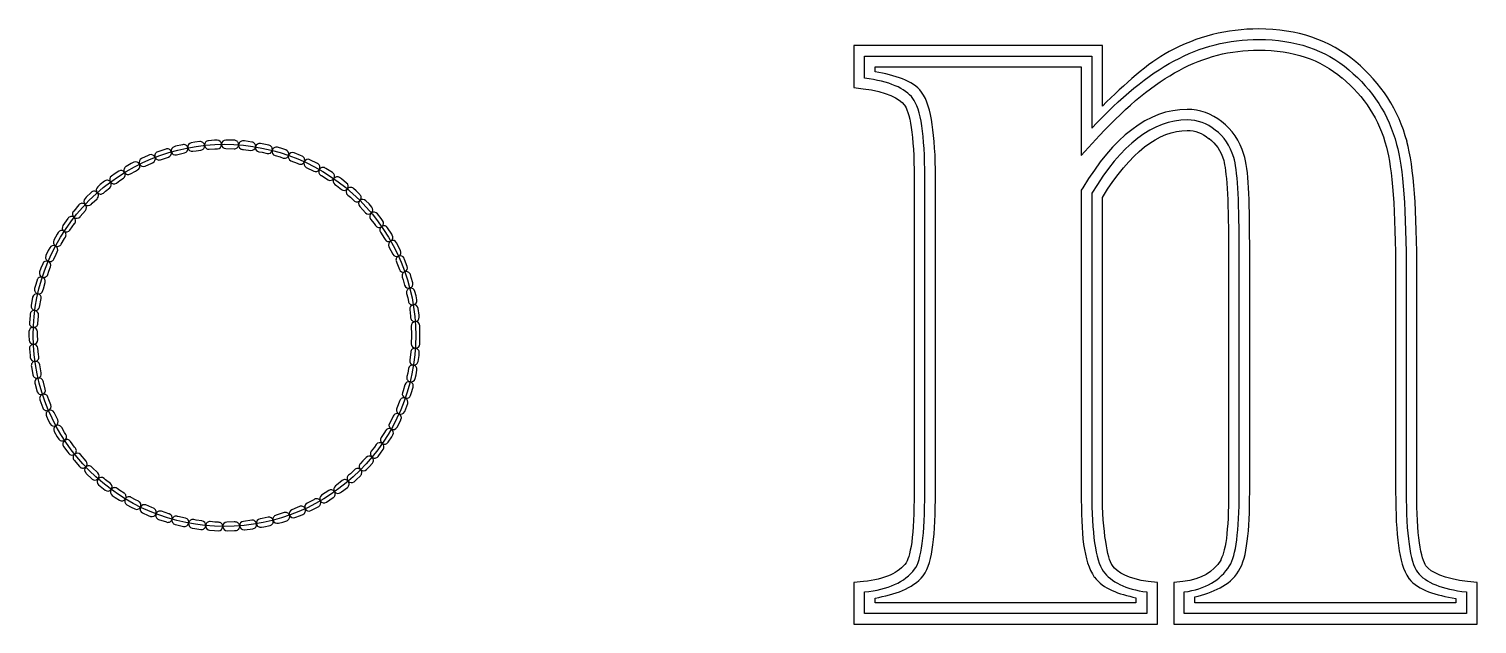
# Model space of a CAD drawing. Extents: x 35 to 204, y 106 to 197.
# Drawn here: x 92.58 to 105.54, y 154.16 to 159.5 of the extents above; entities that cross this region are included whole.
import ezdxf

# ---------------------------------------------------------------- set-up
doc = ezdxf.new("R2010")
doc.units = 0
doc.layers.add('Plast_1', color=7, linetype='CONTINUOUS')

msp = doc.modelspace()

# ---------------------------------------------------------------- linework, layer by layer
at = {"layer": 'Plast_1', "color": 7}
for points in [[(103.58827, 159.49578), (103.58789, 159.49609)], [(102.1875, 158.80469), (102.1875, 159.34766), (102.0938, 159.34766), (99.962941, 159.34766), (99.962941, 158.9707), (100.046931, 158.9607)], [(100.05827, 159.05437), (100.05827, 159.25194), (102.09285, 159.25192)], [(102.09285, 159.25192), (102.09285, 158.6058)], [(100.15232, 159.11317), (100.15232, 159.15617), (101.99803, 159.15617), (101.99803, 158.3632), (102.16209, 158.54094)], [(104.33203, 159.05664), (104.33403, 159.05664)], [(100.414111, 158.81617), (100.416111, 158.81417)], [(93.802736, 158.41944), (93.730466, 158.39604)], [(93.953126, 158.45864), (93.890626, 158.44494), (93.878906, 158.44094)], [(94.107416, 158.48634), (94.062496, 158.48034), (94.031246, 158.47434)], [(94.044926, 158.40004), (94.074226, 158.40404), (94.117196, 158.41004)], [(94.150396, 158.45304), (94.150386, 158.45314)], [(94.263677, 158.4981), (94.238287, 158.4981), (94.185557, 158.4941)], [(94.191417, 158.4179), (94.242197, 158.4219), (94.265637, 158.4219)], [(94.339857, 158.4239), (94.414077, 158.4219)], [(94.419937, 158.4981), (94.417937, 158.4981), (94.341797, 158.5)], [(94.490238, 158.416), (94.5, 158.416), (94.56445, 158.408)], [(94.57422, 158.4822), (94.50781, 158.4922), (94.49609, 158.4922)], [(94.607422, 158.4398), (94.607422, 158.4394)], [(94.726562, 158.455), (94.681642, 158.465), (94.650392, 158.471)], [(94.876949, 158.4118), (94.849609, 158.4218), (94.802739, 158.4355)], [(103.13877, 158.51546), (103.14077, 158.51346), (103.14277, 158.51346)], [(104.73052, 158.4375), (104.73052, 158.4355)], [(104.91244, 158.48602), (104.91444, 158.48602)], [(93.517573, 158.30084), (93.494133, 158.28914), (93.449213, 158.26374)], [(93.517563, 158.30114), (93.517573, 158.30084)], [(93.658198, 158.36724), (93.646478, 158.36324), (93.585928, 158.33594)], [(93.617178, 158.26564), (93.677728, 158.29294), (93.685528, 158.29694)], [(93.755856, 158.32384), (93.828126, 158.34724)], [(93.898436, 158.36874), (93.910156, 158.37074), (93.970706, 158.38444)], [(94.636722, 158.3945), (94.666022, 158.3905), (94.710942, 158.3788)], [(94.781249, 158.3613), (94.826169, 158.3496), (94.853509, 158.3396)], [(94.923819, 158.3142), (94.980459, 158.2927), (94.992179, 158.2867)], [(95.023429, 158.357), (95.009759, 158.363), (94.951169, 158.3864)], [(95.164069, 158.28904), (95.162069, 158.28904), (95.093709, 158.32424)], [(93.382813, 158.22274), (93.349613, 158.20124), (93.316413, 158.17784)], [(93.361343, 158.11514), (93.392593, 158.13854), (93.423843, 158.15804)], [(93.433643, 158.21074), (93.433593, 158.21104)], [(93.486313, 158.19734), (93.531233, 158.22274), (93.550763, 158.23274)], [(95.060549, 158.25584), (95.126959, 158.22264)], [(95.177714, 158.23624), (95.177734, 158.23634)], [(95.191404, 158.18364), (95.197304, 158.18164), (95.255894, 158.14454)], [(95.296894, 158.20884), (95.236344, 158.24594), (95.230444, 158.24994)], [(95.421894, 158.11534), (95.375024, 158.15244), (95.359394, 158.16414)], [(100.502011, 158.16769), (100.502011, 155.34738)], [(100.59759, 155.34848), (100.59759, 158.16795)], [(100.69334, 155.34755), (100.69334, 158.16786)], [(93.134762, 158.03144), (93.089842, 157.98844), (93.080042, 157.97674)], [(93.189482, 158.02984), (93.189452, 158.02944)], [(93.253903, 158.13114), (93.214843, 158.10184), (93.193363, 158.08234)], [(93.244153, 158.02564), (93.263683, 158.04124), (93.300793, 158.07244)], [(95.316474, 158.10184), (95.330144, 158.09184), (95.375064, 158.05664)], [(95.539014, 158.01371), (95.505814, 158.04491), (95.482374, 158.06641)], [(102.01172, 158.07211), (101.99802, 158.05061), (101.99802, 155.34749)], [(102.09273, 158.02377), (102.09273, 155.34848)], [(93.025352, 157.92004), (92.978482, 157.86344), (92.974582, 157.85944)], [(93.134712, 157.92414), (93.144512, 157.93414), (93.187482, 157.97514)], [(95.431634, 158.00781), (95.455074, 157.98831), (95.486324, 157.95901)], [(95.539016, 157.90629), (95.568316, 157.87509), (95.589796, 157.84969)], [(95.646536, 157.90039), (95.625056, 157.92769), (95.593806, 157.95699)], [(102.1876, 155.34748), (102.1876, 157.98615)], [(92.927731, 157.80078), (92.925731, 157.79678), (92.882761, 157.73628)], [(92.982411, 157.80688), (92.982421, 157.80678)], [(93.035112, 157.81274), (93.037112, 157.81474), (93.083982, 157.86944)], [(95.636626, 157.79299), (95.669826, 157.75199), (95.681546, 157.73439)], [(95.744136, 157.77909), (95.730466, 157.79669), (95.697266, 157.83969)], [(92.839851, 157.67203), (92.832051, 157.65833), (92.800801, 157.60363)], [(92.945291, 157.69358), (92.986311, 157.75218), (92.988311, 157.75418)], [(95.724516, 157.67359), (95.759676, 157.61699), (95.765576, 157.60899)], [(95.830026, 157.64809), (95.826126, 157.65809), (95.789016, 157.71469)], [(92.763671, 157.53532), (92.750001, 157.50992), (92.730471, 157.46502)], [(92.867201, 157.56653), (92.896501, 157.61733), (92.904301, 157.63103)], [(95.800726, 157.54449), (95.835886, 157.47809)], [(95.904246, 157.51129), (95.869086, 157.57969)], [(103.31663, 157.5701), (103.31663, 155.34745)], [(103.41173, 155.34846), (103.41173, 157.56986)], [(103.50588, 155.3475), (103.50588, 157.57015)], [(92.70117, 157.39256), (92.68359, 157.35156), (92.67379, 157.31836)], [(92.800781, 157.43372), (92.820311, 157.47672), (92.832031, 157.50012)], [(95.867136, 157.40969), (95.871036, 157.40169), (95.894476, 157.34119)], [(95.964786, 157.36849), (95.941346, 157.43099), (95.937446, 157.44099)], [(92.6504, 157.24418), (92.63282, 157.18758), (92.62892, 157.16998)], [(92.74606, 157.29486), (92.75586, 157.32606), (92.77149, 157.36516)], [(95.919919, 157.27152), (95.927719, 157.24812), (95.941389, 157.19932)], [(96.013649, 157.22082), (96, 157.26953), (95.9922, 157.29493)], [(104.81252, 157.29292), (104.81252, 155.34761)], [(104.90694, 157.29218), (104.90694, 155.34846)], [(105.00224, 155.34735), (105.00224, 157.29266)], [(92.65821, 157.12305), (92.65621, 157.12305)], [(92.70314, 157.15238), (92.70704, 157.16798), (92.72267, 157.22458)], [(95.958979, 157.12694), (95.968779, 157.08784), (95.974679, 157.05464)], [(96.048899, 157.06834), (96.042999, 157.10354), (96.033199, 157.14454)], [(92.61129, 157.09375), (92.59762, 157.01755)], [(92.67379, 157.00385), (92.68746, 157.08005)], [(96.01954, 157.02363), (96.019529, 157.02345)], [(96.07031, 156.91433), (96.07031, 156.92993), (96.06251, 156.99243)], [(92.5879, 156.94146), (92.5879, 156.92976), (92.582, 156.86336)], [(92.63088, 156.97296), (92.63087, 156.97266)], [(92.65818, 156.85746), (92.66208, 156.92196), (92.66408, 156.93196)], [(95.986329, 156.98245), (95.994129, 156.92195), (95.994129, 156.90825)], [(92.57814, 156.78517), (92.57814, 156.74997), (92.58014, 156.70697)], [(92.6564, 156.70897), (92.6544, 156.74997), (92.6544, 156.78317)], [(96, 156.83398), (96.002, 156.75778), (96.004, 156.75578)], [(96.002, 156.74978), (96, 156.67383)], [(96.07817, 156.75603), (96.07817, 156.76003), (96.07617, 156.83623)], [(96.07617, 156.67183), (96.07817, 156.74803)], [(92.58209, 156.62887), (92.58799, 156.57027), (92.58999, 156.55077)], [(92.66615, 156.56057), (92.66225, 156.57817), (92.65835, 156.63477)], [(95.996089, 156.59958), (95.994089, 156.57808), (95.988189, 156.52728)], [(96.037049, 156.63458), (96.037109, 156.63478)], [(92.59976, 156.47267), (92.61343, 156.39647)], [(92.68764, 156.41207), (92.68764, 156.41407), (92.67592, 156.48637)], [(96.019529, 156.48449), (96.019529, 156.48439)], [(96.062409, 156.51748), (96.070209, 156.57018), (96.072209, 156.59358)], [(92.72466, 156.26739), (92.70708, 156.33179), (92.70508, 156.33979)], [(95.976559, 156.45319), (95.968759, 156.41219), (95.960959, 156.38099)], [(96.035179, 156.36339), (96.042979, 156.39659), (96.050779, 156.43959)], [(92.63087, 156.32229), (92.63287, 156.31229), (92.6524, 156.24589)], [(95.943359, 156.30859), (95.927729, 156.25199), (95.921829, 156.23639)], [(95.994099, 156.21289), (95.999999, 156.22849), (96.017579, 156.28709)], [(92.67579, 156.1719), (92.68359, 156.1485), (92.70312, 156.0997)], [(92.77538, 156.127), (92.75585, 156.1739), (92.74805, 156.1973)], [(95.898453, 156.166), (95.871113, 156.0976)], [(95.918033, 156.1874), (95.917983, 156.1875)], [(95.939473, 156.0663), (95.941473, 156.0683), (95.968813, 156.1386)], [(92.73439, 156.02733), (92.75002, 155.99023), (92.7676, 155.95703)], [(92.83596, 155.99223), (92.82033, 156.02343), (92.80275, 156.05863)], [(95.839863, 156.02738), (95.837863, 156.02338), (95.804663, 155.96088)], [(95.873023, 155.92768), (95.906223, 155.99018), (95.908223, 155.99618)], [(95.890643, 156.04698), (95.890643, 156.04688)], [(92.804702, 155.88857), (92.832042, 155.84167), (92.845712, 155.82017)], [(92.847692, 155.94297), (92.847672, 155.94337)], [(92.908242, 155.86287), (92.896522, 155.88047), (92.871132, 155.92537)], [(95.769503, 155.89646), (95.759703, 155.88086), (95.730403, 155.83396)], [(95.792933, 155.79296), (95.826133, 155.84176), (95.835933, 155.85936)], [(95.822283, 155.91016), (95.820283, 155.91016)], [(92.888702, 155.75572), (92.925812, 155.70302), (92.933612, 155.69302)], [(92.925792, 155.81602), (92.925802, 155.81642)], [(92.994142, 155.73972), (92.986342, 155.74772), (92.949232, 155.80042)], [(95.687523, 155.77325), (95.669943, 155.74785), (95.642603, 155.71265)], [(95.703193, 155.66595), (95.730533, 155.70305), (95.750063, 155.72845)], [(95.740263, 155.78115), (95.740253, 155.78125)], [(92.982452, 155.63086), (93.031282, 155.57426)], [(93.089872, 155.62296), (93.039092, 155.68156)], [(93.195275, 155.51754), (93.144495, 155.56634), (93.140595, 155.57034)], [(95.595723, 155.65616), (95.568383, 155.62496), (95.544943, 155.60156)], [(95.599673, 155.54886), (95.625063, 155.57226), (95.652403, 155.60546)], [(93.085915, 155.51764), (93.089815, 155.51164), (93.142545, 155.46284)], [(93.30854, 155.42185), (93.26362, 155.45705), (93.25, 155.46875)], [(95.380873, 155.44936), (95.330093, 155.40836), (95.322293, 155.40236)], [(95.492201, 155.54688), (95.455091, 155.50978), (95.439461, 155.49808)], [(95.488291, 155.43938), (95.505871, 155.45498), (95.544931, 155.49208)], [(93.20117, 155.41205), (93.21484, 155.39835), (93.26171, 155.36315)], [(93.31447, 155.36885), (93.31445, 155.36915)], [(93.32425, 155.31645), (93.34964, 155.29885), (93.3887, 155.27345)], [(93.42971, 155.33785), (93.3926, 155.36125), (93.36916, 155.37885)], [(93.558583, 155.26365), (93.531243, 155.27735), (93.494133, 155.29885)], [(95.261739, 155.35966), (95.197289, 155.31866)], [(95.367223, 155.34166), (95.375023, 155.34766), (95.429713, 155.38866)], [(93.455073, 155.23245), (93.494133, 155.21095), (93.525383, 155.19535)], [(93.693359, 155.20105), (93.677729, 155.20705), (93.624999, 155.23045)], [(93.833971, 155.15045), (93.830071, 155.15045), (93.763661, 155.17385)], [(95, 155.2168), (94.98047, 155.2068), (94.93164, 155.1873)], [(95.132786, 155.28136), (95.126886, 155.27736), (95.068296, 155.24806)], [(95.101496, 155.17966), (95.162046, 155.21086), (95.171846, 155.21686)], [(95.187516, 155.26566), (95.185516, 155.26766)], [(95.240219, 155.25596), (95.302719, 155.29696)], [(93.593749, 155.16015), (93.646479, 155.13675), (93.666009, 155.12875)], [(93.738281, 155.10155), (93.808591, 155.07815), (93.812491, 155.07615)], [(93.859342, 155.10325), (93.859372, 155.10345)], [(93.886712, 155.05655), (93.890612, 155.05455), (93.962882, 155.03695)], [(93.980482, 155.11305), (93.910172, 155.12865), (93.908172, 155.12865)], [(94.126952, 155.08735), (94.074222, 155.09535), (94.052742, 155.09935)], [(94.273442, 155.07555), (94.242192, 155.07755), (94.201172, 155.08155)], [(94.423832, 155.0782), (94.414032, 155.0782), (94.349582, 155.0762)], [(94.572251, 155.09405), (94.499981, 155.08405), (94.497981, 155.08405)], [(94.718768, 155.12106), (94.666038, 155.10936), (94.646508, 155.10536)], [(94.660178, 155.03116), (94.681658, 155.03516), (94.736348, 155.04686)], [(94.861342, 155.16206), (94.826182, 155.15036), (94.791022, 155.14036)], [(94.810552, 155.06806), (94.849612, 155.07806), (94.886722, 155.08976)], [(94.95899, 155.117), (95.00977, 155.1365), (95.03125, 155.1465)], [(94.039052, 155.02325), (94.062492, 155.01925), (94.117182, 155.01125)], [(94.195312, 155.00535), (94.238282, 155.00135), (94.273442, 154.99935)], [(94.351562, 155), (94.417972, 155.002), (94.429692, 155.002)], [(94.503901, 155.00785), (94.507801, 155.00785), (94.582021, 155.01785)], [(102.2735, 154.69118), (102.2735, 154.69318)], [(103.24633, 154.73807), (103.24633, 154.73607)], [(100.048901, 154.54464), (99.962961, 154.53664), (99.962961, 154.16359), (102.67976, 154.16359), (102.67976, 154.53469), (102.59576, 154.54469)], [(102.1152, 154.58381), (102.1172, 154.58381)], [(102.90844, 154.54466), (102.82644, 154.53466), (102.82644, 154.16356), (105.54129, 154.16356), (105.54129, 154.53661), (105.45729, 154.54461)], [(104.93162, 154.57222), (104.93162, 154.57022), (104.93362, 154.57022)], [(102.584, 154.45138), (102.584, 154.25914), (100.05824, 154.25914), (100.05824, 154.45138)], [(102.48829, 154.39827), (102.48829, 154.35337), (100.15235, 154.35337), (100.15235, 154.39637)], [(105.44627, 154.45136), (105.44627, 154.25912), (102.9205, 154.25912), (102.9205, 154.45136)], [(105.35159, 154.39249), (105.35159, 154.35339), (103.01566, 154.35339), (103.01566, 154.40609)]]:
    msp.add_lwpolyline(points, dxfattribs=at)
for points in [[(103.58787, 159.30656)], [(94.45507, 158.457)], [(93.658178, 158.36724)], [(94.755869, 158.4081)], [(95.042929, 158.30664)], [(93.308593, 158.12514)], [(95.427684, 158.06241)], [(95.541076, 157.95899)], [(92.892581, 157.68373)], [(92.814451, 157.55092)], [(92.75, 157.41406)], [(92.69728, 157.27148)], [(95.94337, 157.32033)], [(92.65816, 157.12305)], [(95.988279, 157.17384)], [(92.61729, 156.82227)], [(96.04075, 156.74989)], [(92.66016, 156.36709)], [(92.69922, 156.2207)], [(95.990239, 156.33399)], [(92.75392, 156.07813)], [(95.822263, 155.91016)], [(92.986362, 155.68556)], [(93.113255, 155.58204)], [(95.648503, 155.66016)], [(95.435613, 155.44336)], [(95.546931, 155.54678)], [(95.314439, 155.34966)], [(93.441403, 155.28515)], [(93.576169, 155.21095)], [(95.05078, 155.1973)], [(95.187476, 155.26566)], [(93.714831, 155.15045)], [(94.464781, 155.04305)], [(94.763688, 155.09376)], [(94.910162, 155.13856)], [(94.312472, 155.0371)]]:
    msp.add_lwpolyline(points, close=True, dxfattribs=at)
for points in [[(103.58789, 159.49609), (103.30234, 159.49609), (103.03356, 159.42849), (102.78516, 159.29297)], [(104.45546, 159.20086), (104.22381, 159.39776), (103.92996, 159.49578), (103.58827, 159.49578)], [(102.82976, 159.20921), (103.064713, 159.337363), (103.317467, 159.40144), (103.58802, 159.40144)], [(103.58802, 159.40144), (103.911973, 159.40144), (104.18075, 159.310663), (104.39435, 159.12911)], [(102.09285, 158.6058), (102.34917, 158.883473), (102.594807, 159.08461), (102.82976, 159.20921)], [(102.78516, 159.29297), (102.59057, 159.18978), (102.38969, 159.0013), (102.1875, 158.80469)], [(102.87498, 159.12492), (103.09648, 159.24574), (103.33231, 159.30656), (103.58787, 159.30656)], [(103.58789, 159.30664), (103.8941, 159.30664), (104.13648, 159.22284), (104.33203, 159.05664)], [(104.91444, 158.48602), (104.83854, 158.77078), (104.683, 159.01124), (104.45546, 159.20086)], [(100.56834, 158.92958), (100.48984, 159.03703), (100.32935, 159.07873), (100.15232, 159.11317)], [(102.16209, 158.54094), (102.4134, 158.81318), (102.65319, 159.0073), (102.87498, 159.12492)], [(104.39435, 159.12911), (104.607943, 158.95111), (104.75034, 158.728613), (104.82154, 158.46162)], [(100.046931, 158.9607), (100.255911, 158.9337), (100.372771, 158.8727), (100.414111, 158.81617)], [(100.4908, 158.87281), (100.42316, 158.96537), (100.278983, 159.02589), (100.05827, 159.05437)], [(100.66404, 158.64052), (100.64524, 158.76443), (100.62204, 158.8588), (100.56834, 158.92958)], [(104.33403, 159.05664), (104.53368, 158.89027), (104.66406, 158.68673), (104.73052, 158.4375)], [(100.416111, 158.81417), (100.432711, 158.79257), (100.460011, 158.72307), (100.476611, 158.613)], [(100.59759, 158.16795), (100.59759, 158.545297), (100.561993, 158.78025), (100.4908, 158.87281)], [(102.94727, 158.77523), (102.59584, 158.77523), (102.28354, 158.5239), (102.01172, 158.07211)], [(102.94712, 158.68058), (102.640967, 158.68058), (102.35617, 158.461643), (102.09273, 158.02377)], [(103.19809, 158.58978), (103.12333, 158.650313), (103.039673, 158.68058), (102.94712, 158.68058)], [(103.25391, 158.66586), (103.16491, 158.73666), (103.05903, 158.77523), (102.94727, 158.77523)], [(100.476611, 158.613), (100.493311, 158.50297), (100.502011, 158.35338), (100.502011, 158.16769)], [(100.69334, 158.16786), (100.69334, 158.35952), (100.68294, 158.51559), (100.66404, 158.64052)], [(102.1876, 157.98615), (102.43808, 158.39388), (102.69125, 158.58576), (102.94737, 158.58576)], [(102.94737, 158.58576), (103.01917, 158.58576), (103.07891, 158.56396), (103.13877, 158.51546)], [(103.36363, 158.34414), (103.331563, 158.45094), (103.276383, 158.53282), (103.19809, 158.58978)], [(103.45508, 158.37093), (103.41818, 158.49367), (103.35004, 158.59591), (103.25391, 158.66586)], [(93.117661, 157.960675), (93.438781, 158.281796), (93.874313, 158.4622), (94.328445, 158.4622)], [(93.832027, 158.417915), (93.822858, 158.42231), (93.812312, 158.422858), (93.802736, 158.41944)], [(93.851566, 158.39604), (93.848231, 158.405646), (93.841197, 158.413521), (93.832027, 158.417915)], [(93.878906, 158.44094), (93.859281, 158.435654), (93.847253, 158.415902), (93.851566, 158.39604)], [(93.982264, 158.454781), (93.973458, 158.45991), (93.962964, 158.4613), (93.953126, 158.45864)], [(93.970706, 158.38444), (93.991125, 158.388851), (94.004191, 158.408873), (94.000006, 158.42934)], [(93.999996, 158.43134), (93.997456, 158.44121), (93.99107, 158.449652), (93.982264, 158.454781)], [(94.031246, 158.47434), (94.010906, 158.47083), (93.997054, 158.45177), (93.999996, 158.43134)], [(94.000006, 158.42934), (94.004417, 158.408911), (94.024453, 158.395843), (94.044926, 158.40004)], [(94.135847, 158.478731), (94.127771, 158.484971), (94.11753, 158.487712), (94.107416, 158.48634)], [(94.117196, 158.41004), (94.127334, 158.411265), (94.136557, 158.416506), (94.142798, 158.424589)], [(94.150386, 158.45314), (94.149161, 158.463272), (94.143924, 158.47249), (94.135847, 158.478731)], [(94.142798, 158.424589), (94.149039, 158.432672), (94.151776, 158.442922), (94.150396, 158.45304)], [(94.159464, 158.480901), (94.152866, 158.473207), (94.149604, 158.463204), (94.150397, 158.4531)], [(94.150397, 158.4531), (94.151143, 158.442983), (94.155891, 158.43358), (94.16359, 158.426973)], [(94.185557, 158.4941), (94.17545, 158.493344), (94.166061, 158.488594), (94.159464, 158.480901)], [(94.16359, 158.426973), (94.171289, 158.420367), (94.181304, 158.417101), (94.191417, 158.4179)], [(94.302737, 158.4629), (94.301186, 158.483172), (94.284, 158.498659), (94.263677, 158.4981)], [(94.265637, 158.4219), (94.286681, 158.422452), (94.303294, 158.439956), (94.302747, 158.461)], [(94.341797, 158.5), (94.320772, 158.500525), (94.303294, 158.483924), (94.302737, 158.4629)], [(94.302747, 158.461), (94.303284, 158.440733), (94.31959, 158.424431), (94.339857, 158.4239)], [(94.328445, 158.4622), (94.782577, 158.4622), (95.21811, 158.281796), (95.539229, 157.960676)], [(94.414077, 158.4219), (94.42419, 158.421101), (94.434205, 158.424367), (94.441904, 158.430973)], [(94.44603, 158.484901), (94.439433, 158.492594), (94.430044, 158.497344), (94.419937, 158.4981)], [(94.441904, 158.430973), (94.449603, 158.43758), (94.454351, 158.446983), (94.455097, 158.4571)], [(94.455097, 158.4571), (94.45589, 158.467204), (94.452628, 158.477207), (94.44603, 158.484901)], [(94.455078, 158.457), (94.454285, 158.446896), (94.457547, 158.436893), (94.464145, 158.429199)], [(94.468263, 158.483127), (94.460564, 158.47652), (94.455816, 158.467117), (94.45507, 158.457)], [(94.464145, 158.429199), (94.470742, 158.421506), (94.480131, 158.416756), (94.490238, 158.416)], [(94.49609, 158.4922), (94.485977, 158.492999), (94.475962, 158.489733), (94.468263, 158.483127)], [(94.56445, 158.408), (94.584853, 158.405074), (94.603886, 158.418894), (94.60742, 158.4392)], [(94.599822, 158.467651), (94.593581, 158.475734), (94.584358, 158.480975), (94.57422, 158.4822)], [(94.60742, 158.4392), (94.6088, 158.449318), (94.606063, 158.459568), (94.599822, 158.467651)], [(94.607422, 158.4394), (94.603237, 158.418933), (94.616303, 158.398911), (94.636722, 158.3945)], [(94.650392, 158.471), (94.629989, 158.473926), (94.610956, 158.460106), (94.607422, 158.4398)], [(94.751285, 158.437843), (94.745746, 158.446711), (94.736807, 158.452913), (94.726562, 158.455)], [(94.755862, 158.4081), (94.75848, 158.418223), (94.756825, 158.428976), (94.751285, 158.437843)], [(94.773573, 158.431604), (94.764764, 158.426454), (94.758387, 158.417988), (94.755869, 158.4081)], [(94.802739, 158.4355), (94.792887, 158.438157), (94.782382, 158.436754), (94.773573, 158.431604)], [(94.902339, 158.3649), (94.908039, 158.384837), (94.896759, 158.405673), (94.876949, 158.4118)], [(103.14277, 158.51346), (103.20327, 158.46946), (103.24634, 158.40706), (103.27363, 158.3162)], [(104.73052, 158.4355), (104.78112, 158.25511), (104.81252, 157.86651), (104.81252, 157.29292)], [(104.82154, 158.46162), (104.878473, 158.258707), (104.90694, 157.868893), (104.90694, 157.29218)], [(105.00224, 157.29266), (105.00224, 157.8725), (104.97564, 158.26057), (104.91244, 158.48602)], [(93.568343, 158.28354), (93.559133, 158.302369), (93.53645, 158.310231), (93.517563, 158.30114)], [(93.550763, 158.23274), (93.569596, 158.241957), (93.577451, 158.264654), (93.568343, 158.28354)], [(93.585928, 158.33594), (93.567095, 158.326723), (93.55924, 158.304026), (93.568348, 158.28514)], [(93.568348, 158.28514), (93.576821, 158.266659), (93.598306, 158.25808), (93.617178, 158.26564)], [(93.707008, 158.34574), (93.699294, 158.365), (93.677593, 158.374555), (93.658178, 158.36724)], [(93.685528, 158.29694), (93.704764, 158.304662), (93.714306, 158.326339), (93.707008, 158.34574)], [(93.708579, 158.376523), (93.704178, 158.36736), (93.703619, 158.356818), (93.707026, 158.34724)], [(93.707026, 158.34724), (93.710361, 158.337634), (93.717395, 158.329759), (93.726565, 158.325365)], [(93.730466, 158.39604), (93.72086, 158.392713), (93.712981, 158.385687), (93.708579, 158.376523)], [(93.726565, 158.325365), (93.735734, 158.32097), (93.74628, 158.320422), (93.755856, 158.32384)], [(93.828126, 158.34724), (93.847156, 158.354166), (93.85745, 158.374762), (93.851566, 158.39414)], [(93.851566, 158.39414), (93.857688, 158.374341), (93.878506, 158.36306), (93.898436, 158.36874)], [(94.710942, 158.3788), (94.731415, 158.374603), (94.751451, 158.387671), (94.755862, 158.4081)], [(94.755859, 158.4082), (94.750159, 158.388263), (94.761439, 158.367427), (94.781249, 158.3613)], [(94.853509, 158.3396), (94.863085, 158.336182), (94.873631, 158.33673), (94.8828, 158.341125)], [(94.8828, 158.341125), (94.89197, 158.345519), (94.899004, 158.353394), (94.902339, 158.363)], [(94.902339, 158.363), (94.895041, 158.343599), (94.904583, 158.321922), (94.923819, 158.3142)], [(94.951169, 158.3864), (94.931754, 158.393715), (94.910053, 158.38416), (94.902339, 158.3649)], [(94.992179, 158.2867), (95.001487, 158.282457), (95.012109, 158.282132), (95.021659, 158.285799)], [(95.021659, 158.285799), (95.031209, 158.289466), (95.038884, 158.296817), (95.042959, 158.3062)], [(95.043857, 158.335699), (95.040184, 158.345254), (95.032822, 158.352931), (95.023429, 158.357)], [(95.042969, 158.30664), (95.033861, 158.287754), (95.041716, 158.265057), (95.060549, 158.25584)], [(95.093709, 158.32424), (95.074822, 158.333331), (95.052139, 158.325469), (95.042929, 158.30664)], [(95.042959, 158.3062), (95.047207, 158.315514), (95.047531, 158.326145), (95.043857, 158.335699)], [(95.181972, 158.265561), (95.1794, 158.275474), (95.172948, 158.283936), (95.164069, 158.28904)], [(103.27363, 158.3162), (103.29613, 158.2414), (103.31663, 157.97702), (103.31663, 157.5701)], [(103.41173, 157.56986), (103.41173, 157.979253), (103.395697, 158.237347), (103.36363, 158.34414)], [(103.50588, 157.57015), (103.50588, 157.98202), (103.49688, 158.23213), (103.45508, 158.37093)], [(93.316413, 158.17784), (93.299934, 158.165306), (93.296471, 158.14191), (93.308613, 158.12514)], [(93.433593, 158.21104), (93.42239, 158.227706), (93.400179, 158.232823), (93.382813, 158.22274)], [(93.423843, 158.15804), (93.440993, 158.169957), (93.445363, 158.193454), (93.433643, 158.21074)], [(93.430177, 158.240718), (93.427228, 158.230774), (93.428457, 158.220057), (93.433583, 158.21104)], [(93.449213, 158.26374), (93.44, 158.258975), (93.433126, 158.250662), (93.430177, 158.240718)], [(93.433583, 158.21104), (93.438682, 158.202148), (93.447147, 158.195683), (93.457068, 158.193105)], [(93.457068, 158.193105), (93.466989, 158.190528), (93.47753, 158.192054), (93.486313, 158.19734)], [(95.126959, 158.22264), (95.14483, 158.212929), (95.167177, 158.218958), (95.177739, 158.23634)], [(95.177734, 158.23634), (95.172455, 158.227564), (95.17093, 158.217033), (95.173501, 158.207119)], [(95.173501, 158.207119), (95.176073, 158.197206), (95.182525, 158.188744), (95.191404, 158.18364)], [(95.201199, 158.254175), (95.191278, 158.251597), (95.182813, 158.245132), (95.177714, 158.23624)], [(95.177739, 158.23634), (95.183018, 158.245116), (95.184543, 158.255647), (95.181972, 158.265561)], [(95.230444, 158.24994), (95.221661, 158.255226), (95.21112, 158.256752), (95.201199, 158.254175)], [(95.255894, 158.14454), (95.272837, 158.134113), (95.29495, 158.138467), (95.306674, 158.15454)], [(95.306674, 158.15454), (95.294954, 158.137254), (95.299324, 158.113757), (95.316474, 158.10184)], [(95.31369, 158.184922), (95.311491, 158.194809), (95.305448, 158.203415), (95.296894, 158.20884)], [(95.308614, 158.15614), (95.314062, 158.164679), (95.315889, 158.175035), (95.31369, 158.184922)], [(95.359394, 158.16414), (95.342945, 158.175003), (95.320926, 158.171535), (95.308614, 158.15614)], [(93.16253, 158.042011), (93.152225, 158.042388), (93.142207, 158.038574), (93.134762, 158.03144)], [(93.189452, 158.02944), (93.182548, 158.037099), (93.172835, 158.041634), (93.16253, 158.042011)], [(93.193363, 158.08234), (93.178124, 158.06867), (93.176402, 158.045404), (93.189463, 158.02964)], [(93.189463, 158.02964), (93.196085, 158.0217), (93.205648, 158.01679), (93.215959, 158.016036)], [(93.200058, 158.002067), (93.200435, 158.012374), (93.196619, 158.022394), (93.189482, 158.02984)], [(93.215959, 158.016036), (93.226271, 158.015281), (93.236446, 158.018748), (93.244153, 158.02564)], [(93.282527, 158.1398), (93.272205, 158.140932), (93.261867, 158.137805), (93.253903, 158.13114)], [(93.308593, 158.12514), (93.302264, 158.133373), (93.29285, 158.138667), (93.282527, 158.1398)], [(93.300793, 158.07244), (93.317272, 158.084974), (93.320735, 158.10837), (93.308593, 158.12514)], [(93.308613, 158.12514), (93.320468, 158.107903), (93.344, 158.10344), (93.361343, 158.11514)], [(95.375064, 158.05664), (95.391376, 158.044069), (95.414723, 158.046726), (95.427794, 158.06264)], [(95.427734, 158.06251), (95.420827, 158.054816), (95.417341, 158.044646), (95.418077, 158.034332)], [(95.418077, 158.034332), (95.418812, 158.024019), (95.423705, 158.014446), (95.431634, 158.00781)], [(95.427794, 158.06264), (95.440369, 158.078921), (95.437758, 158.102243), (95.421894, 158.11534)], [(95.45418, 158.076014), (95.443869, 158.07526), (95.434306, 158.07035), (95.427684, 158.06241)], [(95.482374, 158.06641), (95.474667, 158.073302), (95.464492, 158.076769), (95.45418, 158.076014)], [(92.616141, 156.74989), (92.61614, 157.204022), (92.796542, 157.639555), (93.117661, 157.960675)], [(93.051848, 157.933644), (93.041537, 157.93289), (93.031974, 157.92798), (93.025352, 157.92004)], [(93.080042, 157.92404), (93.072335, 157.930932), (93.06216, 157.934399), (93.051848, 157.933644)], [(93.080042, 157.97674), (93.065945, 157.962001), (93.065945, 157.938779), (93.080042, 157.92404)], [(93.081982, 157.92214), (93.097255, 157.908569), (93.120511, 157.909451), (93.134712, 157.92414)], [(93.083982, 157.86944), (93.097534, 157.884708), (93.096652, 157.907943), (93.081982, 157.92214)], [(93.187482, 157.97514), (93.195144, 157.982045), (93.199681, 157.991759), (93.200058, 158.002067)], [(95.486324, 157.95901), (95.493502, 157.95162), (95.503366, 157.94745), (95.513669, 157.94745)], [(95.513669, 157.94745), (95.523972, 157.94745), (95.533836, 157.95162), (95.541014, 157.95901)], [(95.541016, 157.95899), (95.526346, 157.944793), (95.525464, 157.921558), (95.539016, 157.90629)], [(95.55159, 157.986783), (95.551213, 157.997091), (95.546676, 158.006805), (95.539014, 158.01371)], [(95.539229, 157.960676), (95.860349, 157.639555), (96.040751, 157.204022), (96.04075, 156.74989)], [(95.541014, 157.95901), (95.548151, 157.966456), (95.551967, 157.976476), (95.55159, 157.986783)], [(95.593806, 157.95699), (95.579605, 157.971679), (95.556349, 157.972561), (95.541076, 157.95899)], [(95.644536, 157.84769), (95.659206, 157.861887), (95.660088, 157.885122), (95.646536, 157.90039)], [(92.953797, 157.81544), (92.943474, 157.814307), (92.93406, 157.809013), (92.927731, 157.80078)], [(92.982421, 157.80678), (92.974457, 157.813445), (92.964119, 157.816572), (92.953797, 157.81544)], [(92.974582, 157.85944), (92.96244, 157.84267), (92.965903, 157.819274), (92.982382, 157.80674)], [(92.982382, 157.80674), (92.998694, 157.794169), (93.022041, 157.796826), (93.035112, 157.81274)], [(92.988311, 157.75418), (93.000886, 157.770461), (92.998275, 157.793783), (92.982411, 157.80688)], [(95.589796, 157.84969), (95.603441, 157.834401), (95.626731, 157.832634), (95.642526, 157.84569)], [(95.642526, 157.84569), (95.626662, 157.832593), (95.624051, 157.809271), (95.636626, 157.79299)], [(95.697266, 157.83969), (95.684791, 157.856254), (95.661363, 157.859808), (95.644536, 157.84769)], [(95.738236, 157.72639), (95.7541, 157.739487), (95.756711, 157.762809), (95.744136, 157.77909)], [(92.863787, 157.688829), (92.853892, 157.686634), (92.845279, 157.680589), (92.839851, 157.67203)], [(92.892581, 157.68373), (92.884042, 157.68919), (92.873681, 157.691025), (92.863787, 157.688829)], [(92.882761, 157.73628), (92.871041, 157.718994), (92.875411, 157.695497), (92.892561, 157.68358)], [(92.892561, 157.68358), (92.909904, 157.67188), (92.933436, 157.676343), (92.945291, 157.69358)], [(92.909377, 157.659812), (92.907178, 157.669699), (92.901135, 157.678305), (92.892581, 157.68373)], [(92.904301, 157.63103), (92.909749, 157.639569), (92.911576, 157.649925), (92.909377, 157.659812)], [(95.681546, 157.73439), (95.687254, 157.72554), (95.696367, 157.719446), (95.706726, 157.717551)], [(95.706726, 157.717551), (95.717085, 157.715657), (95.727766, 157.718133), (95.736236, 157.72439)], [(95.736236, 157.72439), (95.719552, 157.713192), (95.714424, 157.690966), (95.724516, 157.67359)], [(95.789016, 157.71469), (95.777813, 157.731356), (95.755602, 157.736473), (95.738236, 157.72639)], [(95.818306, 157.59729), (95.83499, 157.608488), (95.840118, 157.630714), (95.830026, 157.64809)], [(92.814451, 157.55092), (92.796091, 157.560311), (92.773592, 157.553399), (92.763671, 157.53532)], [(92.800801, 157.60363), (92.791072, 157.585762), (92.797089, 157.563403), (92.814471, 157.55283)], [(92.832031, 157.50012), (92.841139, 157.519006), (92.833284, 157.541703), (92.814451, 157.55092)], [(92.814471, 157.55283), (92.823254, 157.547544), (92.833795, 157.546018), (92.843716, 157.548595)], [(92.843716, 157.548595), (92.853637, 157.551173), (92.862102, 157.557638), (92.867201, 157.56653)], [(95.765576, 157.60899), (95.776138, 157.591608), (95.798485, 157.585579), (95.816356, 157.59529)], [(95.816356, 157.59529), (95.798255, 157.585379), (95.791327, 157.562863), (95.800726, 157.54449)], [(95.869086, 157.57969), (95.859876, 157.598519), (95.837193, 157.606381), (95.818306, 157.59729)], [(95.888616, 157.46049), (95.906717, 157.470401), (95.913645, 157.492917), (95.904246, 157.51129)], [(92.75, 157.41406), (92.730585, 157.421375), (92.708884, 157.41182), (92.70117, 157.39256)], [(92.730471, 157.46502), (92.726223, 157.455706), (92.725899, 157.445075), (92.729573, 157.435521)], [(92.729573, 157.435521), (92.733246, 157.425966), (92.740608, 157.418289), (92.750001, 157.41422)], [(92.77149, 157.36516), (92.778852, 157.384593), (92.769294, 157.406341), (92.75, 157.41406)], [(92.750001, 157.41422), (92.759309, 157.409977), (92.769931, 157.409652), (92.779481, 157.413319)], [(92.779481, 157.413319), (92.789031, 157.416986), (92.796706, 157.424337), (92.800781, 157.43372)], [(95.835886, 157.47809), (95.845096, 157.459261), (95.867779, 157.451399), (95.886666, 157.46049)], [(95.866238, 157.439189), (95.862564, 157.429635), (95.862888, 157.419004), (95.867136, 157.40969)], [(95.886666, 157.46049), (95.877273, 157.456421), (95.869911, 157.448744), (95.866238, 157.439189)], [(95.937446, 157.44099), (95.928973, 157.459471), (95.907488, 157.46805), (95.888616, 157.46049)], [(92.668132, 157.267621), (92.659326, 157.262492), (92.65294, 157.25405), (92.6504, 157.24418)], [(92.67379, 157.31836), (92.667906, 157.298982), (92.6782, 157.278386), (92.69723, 157.27146)], [(92.69727, 157.27148), (92.687432, 157.27414), (92.676938, 157.27275), (92.668132, 157.267621)], [(92.69723, 157.27146), (92.706806, 157.268042), (92.717352, 157.26859), (92.726521, 157.272985)], [(92.72267, 157.22458), (92.72837, 157.244517), (92.71709, 157.265353), (92.69728, 157.27148)], [(92.726521, 157.272985), (92.735691, 157.277379), (92.742725, 157.285254), (92.74606, 157.29486)], [(95.894476, 157.34119), (95.90219, 157.32193), (95.923891, 157.312375), (95.943306, 157.31969)], [(95.921472, 157.300803), (95.917071, 157.29164), (95.916512, 157.281098), (95.919919, 157.27152)], [(95.943359, 157.32032), (95.933753, 157.316993), (95.925874, 157.309967), (95.921472, 157.300803)], [(95.943306, 157.31969), (95.962542, 157.327412), (95.972084, 157.349089), (95.964786, 157.36849)], [(95.973204, 157.318047), (95.963986, 157.322842), (95.95321, 157.323666), (95.94337, 157.32033)], [(95.9922, 157.29493), (95.989283, 157.304902), (95.982421, 157.313252), (95.973204, 157.318047)], [(92.65621, 157.12305), (92.635737, 157.127247), (92.615701, 157.114179), (92.61129, 157.09375)], [(92.62892, 157.16998), (92.626302, 157.159857), (92.627957, 157.149104), (92.633497, 157.140237)], [(92.633497, 157.140237), (92.639036, 157.131369), (92.647975, 157.125167), (92.65822, 157.12308)], [(92.68746, 157.08005), (92.690514, 157.099857), (92.677711, 157.118646), (92.65816, 157.12305)], [(92.65822, 157.12308), (92.678693, 157.118883), (92.698729, 157.131951), (92.70314, 157.15238)], [(95.941389, 157.19932), (95.947511, 157.179521), (95.968329, 157.16824), (95.988259, 157.17392)], [(95.963556, 157.156683), (95.958016, 157.147816), (95.956361, 157.137063), (95.958979, 157.12694)], [(95.988279, 157.17384), (95.978034, 157.171753), (95.969095, 157.165551), (95.963556, 157.156683)], [(95.988259, 157.17392), (96.008069, 157.180047), (96.019349, 157.200883), (96.013649, 157.22082)], [(96.033199, 157.14454), (96.028788, 157.164969), (96.008752, 157.178037), (95.988279, 157.17384)], [(92.59762, 157.01755), (92.594678, 156.99712), (92.60853, 156.97806), (92.62887, 156.97455)], [(92.62887, 156.97455), (92.649343, 156.970353), (92.669379, 156.983421), (92.67379, 157.00385)], [(95.974679, 157.05464), (95.976359, 157.044475), (95.982082, 157.035422), (95.990544, 157.029545)], [(96.019529, 157.02345), (95.999266, 157.020884), (95.984625, 157.002804), (95.986329, 156.98245)], [(95.990544, 157.029545), (95.999006, 157.023667), (96.009487, 157.021465), (96.019599, 157.02344)], [(96.06251, 156.99243), (96.058976, 157.012736), (96.039943, 157.026556), (96.01954, 157.02363)], [(96.019599, 157.02344), (96.040018, 157.027851), (96.053084, 157.047873), (96.048899, 157.06834)], [(92.582, 156.86336), (92.581207, 156.853256), (92.584469, 156.843253), (92.591067, 156.835559)], [(92.63087, 156.97266), (92.610467, 156.975586), (92.591434, 156.961766), (92.5879, 156.94146)], [(92.66408, 156.93196), (92.665784, 156.952314), (92.651143, 156.970394), (92.63088, 156.97296)], [(92.644954, 156.831398), (92.65265, 156.837983), (92.657409, 156.84736), (92.65818, 156.85746)], [(95.994129, 156.90825), (95.9949, 156.89815), (95.999659, 156.888773), (96.007355, 156.882188)], [(96.035149, 156.87315), (96.014854, 156.871572), (95.999379, 156.854327), (96, 156.83398)], [(96.007355, 156.882188), (96.015051, 156.875603), (96.025052, 156.872351), (96.035149, 156.87315)], [(96.03711, 156.87333), (96.057373, 156.875896), (96.072014, 156.893976), (96.07031, 156.91433)], [(96.07617, 156.83623), (96.075613, 156.857254), (96.058135, 156.873855), (96.03711, 156.87333)], [(92.6172, 156.82227), (92.596175, 156.822795), (92.578697, 156.806194), (92.57814, 156.78517)], [(92.591067, 156.835559), (92.597664, 156.827866), (92.607053, 156.823116), (92.61716, 156.82236)], [(94.328445, 155.03759), (93.382767, 155.03759), (92.616144, 155.804212), (92.616141, 156.74989)], [(92.61716, 156.82236), (92.627257, 156.821561), (92.637258, 156.824813), (92.644954, 156.831398)], [(92.6544, 156.78317), (92.654947, 156.804214), (92.638334, 156.821718), (92.61729, 156.82227)], [(96.04075, 156.74989), (96.040747, 155.804212), (95.274123, 155.03759), (94.328445, 155.03759)], [(96.004, 156.75578), (96.003168, 156.753839), (96.002499, 156.751832), (96.002, 156.74978)], [(96.07817, 156.74803), (96.078451, 156.750689), (96.078451, 156.753371), (96.07817, 156.75603)], [(92.58014, 156.70697), (92.580677, 156.686703), (92.596983, 156.670401), (92.61725, 156.66987)], [(92.591157, 156.656671), (92.584559, 156.648977), (92.581297, 156.638974), (92.58209, 156.62887)], [(92.61725, 156.66987), (92.607143, 156.669114), (92.597754, 156.664364), (92.591157, 156.656671)], [(92.61929, 156.66987), (92.640334, 156.670422), (92.656947, 156.687926), (92.6564, 156.70897)], [(92.65835, 156.63477), (92.656749, 156.655002), (92.639577, 156.670433), (92.61929, 156.66987)], [(96.009282, 156.625707), (96.001583, 156.6191), (95.996835, 156.609697), (95.996089, 156.59958)], [(96, 156.67383), (95.999453, 156.652786), (96.016066, 156.635282), (96.03711, 156.63473)], [(96.037109, 156.63478), (96.026996, 156.635579), (96.016981, 156.632313), (96.009282, 156.625707)], [(96.063142, 156.621381), (96.056545, 156.629074), (96.047156, 156.633824), (96.037049, 156.63458)], [(96.03711, 156.63473), (96.058135, 156.634205), (96.075613, 156.650806), (96.07617, 156.67183)], [(96.072209, 156.59358), (96.073002, 156.603684), (96.06974, 156.613687), (96.063142, 156.621381)], [(92.58999, 156.55077), (92.592556, 156.530498), (92.610649, 156.515855), (92.63101, 156.51757)], [(92.605891, 156.501728), (92.600003, 156.493269), (92.597792, 156.482786), (92.59976, 156.47267)], [(92.63101, 156.51757), (92.62084, 156.515902), (92.611778, 156.510187), (92.605891, 156.501728)], [(92.63295, 156.51757), (92.643088, 156.518795), (92.652311, 156.524036), (92.658552, 156.532119)], [(92.67592, 156.48637), (92.672386, 156.506676), (92.653353, 156.520496), (92.63295, 156.51757)], [(92.658552, 156.532119), (92.664793, 156.540202), (92.66753, 156.550452), (92.66615, 156.56057)], [(96.019529, 156.48439), (95.999126, 156.487316), (95.980093, 156.473496), (95.976559, 156.45319)], [(95.988189, 156.52728), (95.985247, 156.50685), (95.999099, 156.48779), (96.019439, 156.48428)], [(96.019439, 156.48428), (96.029553, 156.482908), (96.039794, 156.485649), (96.04787, 156.491889)], [(96.044648, 156.468648), (96.038761, 156.477107), (96.029699, 156.482822), (96.019529, 156.48449)], [(96.050779, 156.43959), (96.052747, 156.449706), (96.050536, 156.460189), (96.044648, 156.468648)], [(96.04787, 156.491889), (96.055947, 156.49813), (96.061184, 156.507348), (96.062409, 156.51748)], [(92.61343, 156.39647), (92.615517, 156.386232), (92.621716, 156.377299), (92.630576, 156.37176)], [(92.66017, 156.36719), (92.639751, 156.362779), (92.626685, 156.342757), (92.63087, 156.32229)], [(92.630576, 156.37176), (92.639436, 156.366221), (92.650182, 156.364562), (92.6603, 156.36717)], [(92.70508, 156.33979), (92.699777, 156.359409), (92.680016, 156.371418), (92.66016, 156.36709)], [(92.6603, 156.36717), (92.679925, 156.372456), (92.691953, 156.392208), (92.68764, 156.41207)], [(95.990229, 156.33399), (95.970299, 156.33967), (95.949481, 156.328389), (95.943359, 156.30859)], [(95.960959, 156.38099), (95.958341, 156.370867), (95.959996, 156.360114), (95.965536, 156.351247)], [(95.965536, 156.351247), (95.971075, 156.342379), (95.980014, 156.336177), (95.990259, 156.33409)], [(95.990259, 156.33409), (96.010732, 156.329893), (96.030768, 156.342961), (96.035179, 156.36339)], [(92.6524, 156.24589), (92.658522, 156.226091), (92.67934, 156.21481), (92.69927, 156.22049)], [(92.69923, 156.2207), (92.689624, 156.217373), (92.681745, 156.210347), (92.677343, 156.201183)], [(92.728511, 156.219175), (92.719342, 156.22357), (92.708796, 156.224118), (92.69922, 156.2207)], [(92.69927, 156.22049), (92.71908, 156.226617), (92.73036, 156.247453), (92.72466, 156.26739)], [(92.74805, 156.1973), (92.744715, 156.206906), (92.737681, 156.214781), (92.728511, 156.219175)], [(95.921829, 156.23639), (95.915945, 156.217012), (95.926239, 156.196416), (95.945269, 156.18949)], [(95.97456, 156.191015), (95.98373, 156.195409), (95.990764, 156.203284), (95.994099, 156.21289)], [(96.013718, 156.316258), (96.00858, 156.325072), (96.000123, 156.331459), (95.990239, 156.33399)], [(96.017579, 156.28709), (96.020247, 156.296938), (96.018856, 156.307444), (96.013718, 156.316258)], [(92.677343, 156.201183), (92.672942, 156.19202), (92.672383, 156.181478), (92.67579, 156.1719)], [(92.70312, 156.0997), (92.706807, 156.089958), (92.714319, 156.082149), (92.723911, 156.078088)], [(92.723911, 156.078088), (92.733503, 156.074027), (92.744339, 156.074067), (92.7539, 156.0782)], [(92.75392, 156.07813), (92.744527, 156.074061), (92.737165, 156.066384), (92.733492, 156.056829)], [(92.7539, 156.0782), (92.773136, 156.085922), (92.782678, 156.107599), (92.77538, 156.127)], [(92.80275, 156.05863), (92.794277, 156.077111), (92.772792, 156.08569), (92.75392, 156.07813)], [(95.871113, 156.0976), (95.866865, 156.088286), (95.866541, 156.077655), (95.870215, 156.068101)], [(95.917983, 156.1875), (95.908891, 156.183191), (95.901871, 156.175463), (95.898453, 156.166)], [(95.947333, 156.1874), (95.937956, 156.191303), (95.92741, 156.191303), (95.918033, 156.1874)], [(95.945269, 156.18949), (95.954845, 156.186072), (95.965391, 156.18662), (95.97456, 156.191015)], [(95.968813, 156.1386), (95.976111, 156.158001), (95.966569, 156.179678), (95.947333, 156.1874)], [(92.733492, 156.056829), (92.729818, 156.047275), (92.730142, 156.036644), (92.73439, 156.02733)], [(92.7676, 155.95703), (92.777521, 155.938951), (92.80002, 155.932039), (92.81838, 155.94143)], [(92.81838, 155.94143), (92.837213, 155.950647), (92.845068, 155.973344), (92.83596, 155.99223)], [(95.804663, 155.96088), (95.795555, 155.941994), (95.80341, 155.919297), (95.822243, 155.91008)], [(95.861163, 156.047781), (95.851613, 156.044114), (95.843938, 156.036763), (95.839863, 156.02738)], [(95.890643, 156.04688), (95.881335, 156.051123), (95.870713, 156.051448), (95.861163, 156.047781)], [(95.870215, 156.068101), (95.873888, 156.058546), (95.88125, 156.050869), (95.890643, 156.0468)], [(95.890643, 156.0468), (95.909515, 156.03924), (95.931, 156.047819), (95.939473, 156.0663)], [(95.908223, 155.99618), (95.917331, 156.015066), (95.909476, 156.037763), (95.890643, 156.04698)], [(92.818372, 155.93937), (92.80099, 155.928797), (92.794973, 155.906438), (92.804702, 155.88857)], [(92.847672, 155.94337), (92.837765, 155.946033), (92.827203, 155.944591), (92.818372, 155.93937)], [(92.845712, 155.82017), (92.857567, 155.802933), (92.881099, 155.79847), (92.898442, 155.81017)], [(92.871132, 155.92537), (92.865976, 155.934126), (92.857539, 155.940462), (92.847692, 155.94297)], [(92.925802, 155.81642), (92.915349, 155.817927), (92.904739, 155.81503), (92.896502, 155.80842)], [(92.898442, 155.81017), (92.915592, 155.822087), (92.919962, 155.845584), (92.908242, 155.86287)], [(95.730403, 155.83396), (95.718683, 155.816674), (95.723053, 155.793177), (95.740203, 155.78126)], [(95.820283, 155.91016), (95.802412, 155.919871), (95.780065, 155.913842), (95.769503, 155.89646)], [(95.822243, 155.91008), (95.84113, 155.900989), (95.863813, 155.908851), (95.873023, 155.92768)], [(95.835933, 155.85936), (95.845662, 155.877228), (95.839645, 155.899587), (95.822263, 155.91016)], [(92.896502, 155.80842), (92.880023, 155.795886), (92.87656, 155.77249), (92.888702, 155.75572)], [(92.949232, 155.80042), (92.943696, 155.808421), (92.93531, 155.814002), (92.925792, 155.81602)], [(92.933612, 155.69302), (92.946087, 155.676456), (92.969515, 155.672902), (92.986342, 155.68502)], [(92.986342, 155.68502), (92.994851, 155.691076), (93.000502, 155.700358), (93.001976, 155.710697)], [(93.039092, 155.68156), (93.025447, 155.696849), (93.002157, 155.698616), (92.986362, 155.68556)], [(93.001976, 155.710697), (93.003451, 155.721036), (93.000619, 155.731527), (92.994142, 155.73972)], [(95.642603, 155.71265), (95.630028, 155.696369), (95.632639, 155.673047), (95.648503, 155.65995)], [(95.740253, 155.78125), (95.723426, 155.793368), (95.699998, 155.789814), (95.687523, 155.77325)], [(95.740203, 155.78126), (95.748742, 155.7758), (95.759103, 155.773965), (95.768997, 155.776161)], [(95.750063, 155.72845), (95.761783, 155.745736), (95.757413, 155.769233), (95.740263, 155.78115)], [(95.768997, 155.776161), (95.778892, 155.778356), (95.787505, 155.784401), (95.792933, 155.79296)], [(92.972795, 155.659038), (92.972059, 155.648724), (92.975545, 155.638554), (92.982452, 155.63086)], [(92.986352, 155.68556), (92.978423, 155.678924), (92.97353, 155.669351), (92.972795, 155.659038)], [(93.031282, 155.57426), (93.037904, 155.56632), (93.047467, 155.56141), (93.057778, 155.560656)], [(93.057778, 155.560656), (93.06809, 155.559901), (93.078265, 155.563368), (93.085972, 155.57026)], [(93.087915, 155.57034), (93.073245, 155.556143), (93.072363, 155.532908), (93.085915, 155.51764)], [(93.085972, 155.57026), (93.101211, 155.58393), (93.102933, 155.607196), (93.089872, 155.62296)], [(93.113305, 155.58204), (93.103665, 155.581496), (93.094591, 155.577314), (93.087915, 155.57034)], [(93.140595, 155.57034), (93.133441, 155.57778), (93.123576, 155.582002), (93.113255, 155.58204)], [(95.519546, 155.55844), (95.509243, 155.55844), (95.499379, 155.55427), (95.492201, 155.54688)], [(95.546891, 155.54688), (95.539713, 155.55427), (95.529849, 155.55844), (95.519546, 155.55844)], [(95.544943, 155.60156), (95.537806, 155.594114), (95.53399, 155.584094), (95.534367, 155.573787)], [(95.534367, 155.573787), (95.534744, 155.563479), (95.539281, 155.553765), (95.546943, 155.54686)], [(95.648453, 155.66016), (95.632658, 155.673216), (95.609368, 155.671449), (95.595723, 155.65616)], [(95.66206, 155.633638), (95.661325, 155.643951), (95.656432, 155.653524), (95.648503, 155.66016)], [(95.648503, 155.65995), (95.656467, 155.653285), (95.666805, 155.650158), (95.677127, 155.65129)], [(95.652403, 155.60546), (95.65931, 155.613154), (95.662796, 155.623324), (95.66206, 155.633638)], [(95.677127, 155.65129), (95.68745, 155.652423), (95.696864, 155.657717), (95.703193, 155.66595)], [(93.142545, 155.46284), (93.157818, 155.449269), (93.181074, 155.450151), (93.195275, 155.46484)], [(93.19727, 155.46475), (93.184209, 155.448986), (93.185931, 155.42572), (93.20117, 155.41205)], [(93.195275, 155.46484), (93.209372, 155.479579), (93.209372, 155.502801), (93.195275, 155.51754)], [(93.25, 155.46875), (93.234205, 155.481806), (93.210915, 155.480039), (93.19727, 155.46475)], [(95.409497, 155.45802), (95.399175, 155.459152), (95.388837, 155.456025), (95.380873, 155.44936)], [(95.435563, 155.44336), (95.429234, 155.451593), (95.41982, 155.456887), (95.409497, 155.45802)], [(95.425904, 155.471558), (95.425168, 155.461244), (95.428654, 155.451074), (95.435561, 155.44338)], [(95.439461, 155.49808), (95.431532, 155.491444), (95.426639, 155.481871), (95.425904, 155.471558)], [(95.435561, 155.44338), (95.449206, 155.428091), (95.472496, 155.426324), (95.488291, 155.43938)], [(95.444325, 155.414752), (95.445438, 155.425077), (95.442292, 155.435409), (95.435613, 155.44336)], [(95.544931, 155.49208), (95.552593, 155.498985), (95.55713, 155.508699), (95.557507, 155.519007)], [(95.557507, 155.519007), (95.557884, 155.529314), (95.554068, 155.539334), (95.546931, 155.54678)], [(95.546943, 155.54686), (95.562216, 155.533289), (95.585472, 155.534171), (95.599673, 155.54886)], [(93.26171, 155.36315), (93.278022, 155.350579), (93.301369, 155.353236), (93.31444, 155.36915)], [(93.31445, 155.36915), (93.30273, 155.351864), (93.3071, 155.328367), (93.32425, 155.31645)], [(93.31444, 155.36915), (93.327015, 155.385431), (93.324404, 155.408753), (93.30854, 155.42185)], [(93.33965, 155.385689), (93.329291, 155.383794), (93.320178, 155.3777), (93.31447, 155.36885)], [(93.36916, 155.37885), (93.36069, 155.385107), (93.350009, 155.387583), (93.33965, 155.385689)], [(93.446506, 155.313932), (93.444307, 155.323819), (93.438264, 155.332425), (93.42971, 155.33785)], [(93.464888, 155.303085), (93.454967, 155.300507), (93.446502, 155.294042), (93.441403, 155.28515)], [(93.44143, 155.28515), (93.446878, 155.293689), (93.448705, 155.304045), (93.446506, 155.313932)], [(93.494133, 155.29885), (93.48535, 155.304136), (93.474809, 155.305662), (93.464888, 155.303085)], [(95.197289, 155.31866), (95.180139, 155.306743), (95.175769, 155.283246), (95.187489, 155.26596)], [(95.314469, 155.34966), (95.302614, 155.366897), (95.279082, 155.37136), (95.261739, 155.35966)], [(95.322293, 155.40236), (95.305814, 155.389826), (95.302351, 155.36643), (95.314493, 155.34966)], [(95.302719, 155.29696), (95.311273, 155.302385), (95.317316, 155.310991), (95.319515, 155.320878)], [(95.319515, 155.320878), (95.321714, 155.330765), (95.319887, 155.341121), (95.314439, 155.34966)], [(95.314493, 155.34966), (95.326968, 155.333096), (95.350396, 155.329542), (95.367223, 155.34166)], [(95.429713, 155.38866), (95.437934, 155.395004), (95.443211, 155.404428), (95.444325, 155.414752)], [(100.502011, 155.34738), (100.502011, 155.15763), (100.495011, 155.00715), (100.480511, 154.89816)], [(100.50679, 154.6543), (100.567323, 154.732613), (100.59759, 154.964007), (100.59759, 155.34848)], [(100.66994, 154.87489), (100.68594, 154.99729), (100.69334, 155.15282), (100.69334, 155.34755)], [(101.99802, 155.34749), (101.99802, 154.96797), (102.01662, 154.72913), (102.1152, 154.58381)], [(102.09273, 155.34848), (102.09273, 154.974687), (102.12655, 154.737953), (102.19419, 154.63828)], [(102.2735, 154.69318), (102.2369, 154.74808), (102.1876, 154.98049), (102.1876, 155.34748)], [(103.31663, 155.34745), (103.31663, 155.17379), (103.31063, 155.03543), (103.29713, 154.93143)], [(103.32633, 154.68632), (103.383263, 154.775313), (103.41173, 154.996027), (103.41173, 155.34846)], [(103.48438, 154.90609), (103.49948, 155.02281), (103.50588, 155.16872), (103.50588, 155.3475)], [(104.81252, 155.34761), (104.81252, 155.15259), (104.82052, 154.99421), (104.83792, 154.86714)], [(104.90694, 155.34846), (104.90694, 154.963987), (104.94076, 154.723693), (105.0084, 154.62758)], [(105.02564, 154.89227), (105.00974, 155.00549), (105.00224, 155.15789), (105.00224, 155.34735)], [(93.3887, 155.27345), (93.397239, 155.26799), (93.4076, 155.266155), (93.417494, 155.268351)], [(93.417494, 155.268351), (93.427389, 155.270546), (93.436002, 155.276591), (93.44143, 155.28515)], [(93.441403, 155.28515), (93.436124, 155.276374), (93.434599, 155.265843), (93.43717, 155.255929)], [(93.43717, 155.255929), (93.439742, 155.246016), (93.446194, 155.237554), (93.455073, 155.23245)], [(93.525383, 155.19535), (93.543743, 155.185959), (93.566242, 155.192871), (93.576163, 155.21095)], [(93.578768, 155.241101), (93.575439, 155.251081), (93.568134, 155.259241), (93.558583, 155.26365)], [(93.576169, 155.21095), (93.567061, 155.192064), (93.574916, 155.169367), (93.593749, 155.16015)], [(93.576163, 155.21095), (93.581154, 155.22021), (93.582097, 155.231122), (93.578768, 155.241101)], [(93.624999, 155.23045), (93.606127, 155.23801), (93.584642, 155.229431), (93.576169, 155.21095)], [(93.714968, 155.180246), (93.710911, 155.189842), (93.703102, 155.19736), (93.693359, 155.20105)], [(93.73437, 155.172325), (93.7252, 155.167931), (93.718166, 155.160056), (93.714831, 155.15045)], [(93.714839, 155.15025), (93.718979, 155.159811), (93.719026, 155.17065), (93.714968, 155.180246)], [(93.763661, 155.17385), (93.754085, 155.177268), (93.743539, 155.17672), (93.73437, 155.172325)], [(94.93164, 155.1873), (94.912404, 155.179578), (94.902862, 155.157901), (94.91016, 155.1385)], [(95.0295, 155.217693), (95.019946, 155.221368), (95.009315, 155.221046), (95, 155.2168)], [(95.050797, 155.19726), (95.046729, 155.206654), (95.039055, 155.214018), (95.0295, 155.217693)], [(95.068296, 155.24806), (95.049463, 155.238843), (95.041608, 155.216146), (95.050716, 155.19726)], [(95.050716, 155.19726), (95.059926, 155.178431), (95.082609, 155.170569), (95.101496, 155.17966)], [(95.051678, 155.167801), (95.055352, 155.177355), (95.055028, 155.187986), (95.05078, 155.1973)], [(95.162031, 155.285595), (95.15211, 155.288172), (95.141569, 155.286646), (95.132786, 155.28136)], [(95.185516, 155.26766), (95.180417, 155.276552), (95.171952, 155.283017), (95.162031, 155.285595)], [(95.171846, 155.21686), (95.188842, 155.226678), (95.195605, 155.247795), (95.187476, 155.26566)], [(95.187489, 155.26596), (95.199344, 155.248723), (95.222876, 155.24426), (95.240219, 155.25596)], [(93.666009, 155.12875), (93.685424, 155.121435), (93.707125, 155.13099), (93.714839, 155.15025)], [(93.714841, 155.15035), (93.711434, 155.140772), (93.711993, 155.13023), (93.716394, 155.121067)], [(93.716394, 155.121067), (93.720796, 155.111903), (93.728675, 155.104877), (93.738281, 155.10155)], [(93.812491, 155.07615), (93.822343, 155.073493), (93.832848, 155.074896), (93.841657, 155.080046)], [(93.859361, 155.10355), (93.865061, 155.123487), (93.853781, 155.144323), (93.833971, 155.15045)], [(93.841657, 155.080046), (93.850466, 155.085196), (93.856843, 155.093662), (93.859361, 155.10355)], [(93.859372, 155.10345), (93.856704, 155.093602), (93.858095, 155.083096), (93.863233, 155.074282)], [(93.878338, 155.126367), (93.869121, 155.121572), (93.862259, 155.113222), (93.859342, 155.10325)], [(93.863233, 155.074282), (93.868371, 155.065468), (93.876828, 155.059081), (93.886712, 155.05655)], [(93.908172, 155.12865), (93.898332, 155.131986), (93.887556, 155.131162), (93.878338, 155.126367)], [(93.962882, 155.03695), (93.983355, 155.032753), (94.003391, 155.045821), (94.007802, 155.06625)], [(94.007822, 155.06815), (94.012135, 155.088012), (94.000107, 155.107764), (93.980482, 155.11305)], [(94.007802, 155.06625), (94.00486, 155.04582), (94.018712, 155.02676), (94.039052, 155.02325)], [(94.023687, 155.093245), (94.015225, 155.087368), (94.009502, 155.078315), (94.007822, 155.06815)], [(94.052742, 155.09935), (94.04263, 155.101325), (94.032149, 155.099123), (94.023687, 155.093245)], [(94.160152, 155.04635), (94.161856, 155.066704), (94.147215, 155.084784), (94.126952, 155.08735)], [(94.145613, 155.018859), (94.15369, 155.0251), (94.158927, 155.034318), (94.160152, 155.04445)], [(94.160152, 155.04445), (94.15957, 155.024126), (94.17504, 155.006922), (94.195312, 155.00535)], [(94.173345, 155.072477), (94.165646, 155.06587), (94.160898, 155.056467), (94.160152, 155.04635)], [(94.201172, 155.08155), (94.191059, 155.082349), (94.181044, 155.079083), (94.173345, 155.072477)], [(94.301363, 155.064382), (94.293979, 155.071773), (94.283886, 155.075811), (94.273442, 155.07555)], [(94.312502, 155.03645), (94.312773, 155.046894), (94.308746, 155.056991), (94.301363, 155.064382)], [(94.349582, 155.0762), (94.328538, 155.075648), (94.311925, 155.058144), (94.312472, 155.0371)], [(94.451659, 155.069127), (94.44396, 155.075733), (94.433945, 155.078999), (94.423832, 155.0782)], [(94.464852, 155.043), (94.464106, 155.053117), (94.459358, 155.06252), (94.451659, 155.069127)], [(94.455785, 155.015199), (94.462383, 155.022893), (94.465645, 155.032896), (94.464852, 155.043)], [(94.497981, 155.08405), (94.477718, 155.081484), (94.463077, 155.063404), (94.464781, 155.04305)], [(94.464841, 155.04305), (94.466392, 155.022778), (94.483578, 155.007291), (94.503901, 155.00785)], [(94.600682, 155.086441), (94.592606, 155.092681), (94.582365, 155.095422), (94.572251, 155.09405)], [(94.615221, 155.06085), (94.613996, 155.070982), (94.608759, 155.0802), (94.600682, 155.086441)], [(94.607623, 155.032399), (94.613864, 155.040482), (94.616601, 155.050732), (94.615221, 155.06085)], [(94.646508, 155.10536), (94.626168, 155.10185), (94.612316, 155.08279), (94.615258, 155.06236)], [(94.615258, 155.06236), (94.616938, 155.052195), (94.622661, 155.043142), (94.631123, 155.037265)], [(94.763688, 155.09376), (94.758385, 155.113379), (94.738624, 155.125388), (94.718768, 155.12106)], [(94.736348, 155.04686), (94.746232, 155.049391), (94.754689, 155.055778), (94.759827, 155.064592)], [(94.759827, 155.064592), (94.764965, 155.073406), (94.766356, 155.083912), (94.763688, 155.09376)], [(94.767543, 155.122628), (94.762405, 155.113814), (94.761014, 155.103308), (94.763682, 155.09346)], [(94.763682, 155.09346), (94.769804, 155.073661), (94.790622, 155.06238), (94.810552, 155.06806)], [(94.791022, 155.14036), (94.781138, 155.137829), (94.772681, 155.131442), (94.767543, 155.122628)], [(94.890633, 155.160535), (94.881464, 155.16493), (94.870918, 155.165478), (94.861342, 155.16206)], [(94.886722, 155.08976), (94.896328, 155.093087), (94.904207, 155.100113), (94.908609, 155.109277)], [(94.910172, 155.13866), (94.906837, 155.148266), (94.899803, 155.156141), (94.890633, 155.160535)], [(94.908609, 155.109277), (94.91301, 155.11844), (94.913569, 155.128982), (94.910162, 155.13856)], [(94.91016, 155.1385), (94.917874, 155.11924), (94.939575, 155.109685), (94.95899, 155.117)], [(95.03125, 155.1465), (95.040643, 155.150569), (95.048005, 155.158246), (95.051678, 155.167801)], [(94.117182, 155.01125), (94.127296, 155.009878), (94.137537, 155.012619), (94.145613, 155.018859)], [(94.273442, 154.99935), (94.294467, 154.998825), (94.311945, 155.015426), (94.312502, 155.03645)], [(94.312497, 155.03705), (94.313081, 155.016044), (94.330554, 154.999472), (94.351562, 155)], [(94.429692, 155.002), (94.439799, 155.002756), (94.449188, 155.007506), (94.455785, 155.015199)], [(94.582021, 155.01785), (94.592159, 155.019075), (94.601382, 155.024316), (94.607623, 155.032399)], [(94.631123, 155.037265), (94.639585, 155.031387), (94.650066, 155.029185), (94.660178, 155.03116)], [(103.29713, 154.93143), (103.28373, 154.82743), (103.25953, 154.7586), (103.24633, 154.73807)], [(100.480511, 154.89816), (100.466211, 154.78917), (100.438911, 154.72202), (100.431711, 154.71261)], [(100.58204, 154.59559), (100.63534, 154.66449), (100.65394, 154.75249), (100.66994, 154.87489)], [(103.40628, 154.63656), (103.44948, 154.70476), (103.46948, 154.79015), (103.48438, 154.90609)], [(104.83792, 154.86714), (104.85582, 154.74007), (104.88072, 154.64464), (104.93162, 154.57222)], [(105.08424, 154.68524), (105.06754, 154.71034), (105.04124, 154.78124), (105.02564, 154.89227)], [(100.431711, 154.71261), (100.363211, 154.62501), (100.243361, 154.56439), (100.048901, 154.54464)], [(100.05824, 154.45138), (100.268273, 154.472713), (100.41779, 154.540353), (100.50679, 154.6543)], [(102.59576, 154.54469), (102.42311, 154.56749), (102.32418, 154.62149), (102.2735, 154.69118)], [(103.24633, 154.73607), (103.18033, 154.62985), (103.07736, 154.56698), (102.90844, 154.54466)], [(102.9205, 154.45136), (103.109173, 154.476293), (103.24445, 154.554613), (103.32633, 154.68632)], [(105.45729, 154.54461), (105.24846, 154.56821), (105.12903, 154.62701), (105.08424, 154.68524)], [(100.15235, 154.39637), (100.32771, 154.43027), (100.49042, 154.47827), (100.58204, 154.59559)], [(102.1172, 154.58381), (102.1924, 154.4786), (102.33618, 154.43359), (102.48829, 154.39827)], [(102.19419, 154.63828), (102.26539, 154.5386), (102.395327, 154.4763), (102.584, 154.45138)], [(103.01566, 154.40609), (103.17545, 154.44789), (103.32554, 154.50669), (103.40628, 154.63656)], [(104.93362, 154.57022), (105.01492, 154.46452), (105.17494, 154.42441), (105.35159, 154.39249)], [(105.0084, 154.62758), (105.079593, 154.53502), (105.22555, 154.47628), (105.44627, 154.45136)]]:
    msp.add_open_spline(points, degree=3, dxfattribs=at)

doc.saveas('drawing.dxf')
